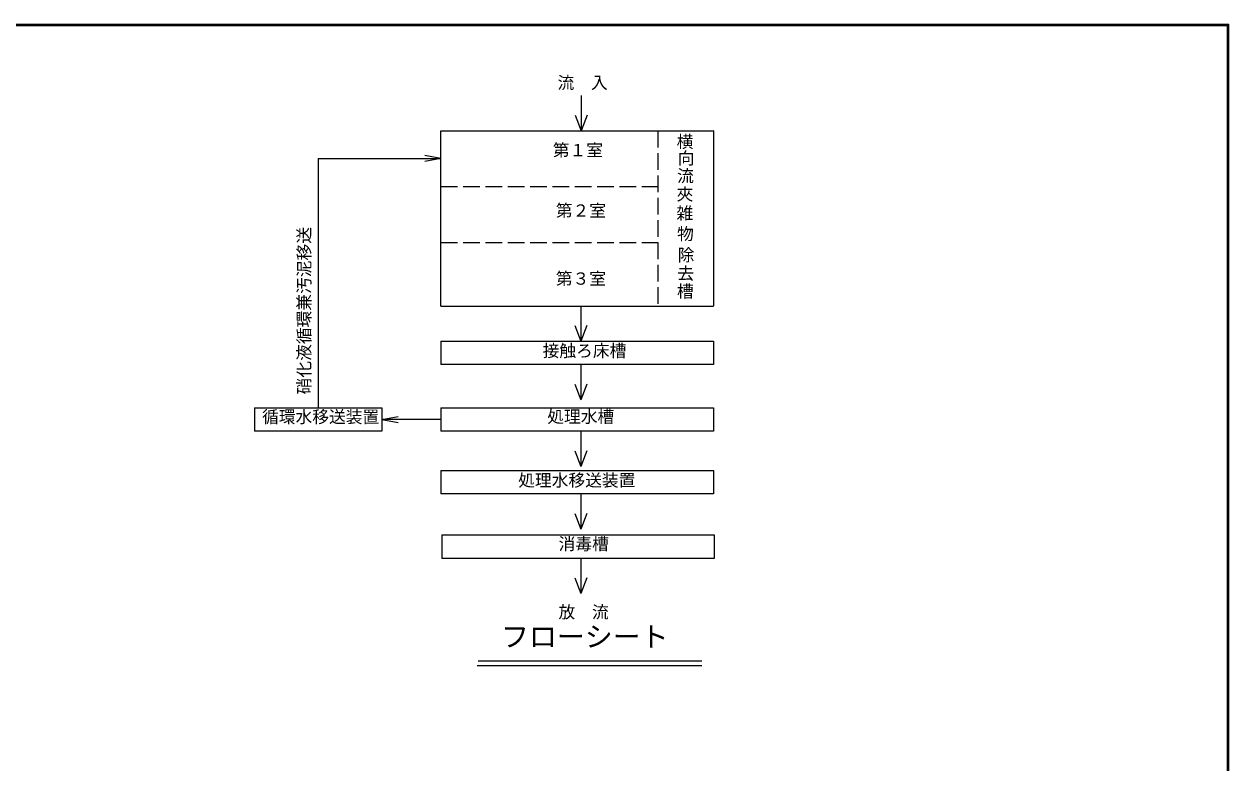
# Model space of a CAD drawing. Units: millimetres, scale not verified. Extents: x -9377 to 7942, y -6674 to 5404.
# Drawn here: x 1465 to 7942, y 1434 to 5404 of the extents above; entities that cross this region are included whole.
import ezdxf
from ezdxf.enums import TextEntityAlignment as Align

# ---------------------------------------------------------------- set-up
doc = ezdxf.new("R2010")
doc.units = ezdxf.units.MM
doc.header["$LTSCALE"] = 30
doc.linetypes.add('DASHED3', pattern=[4, 3, -1])
doc.layers.add('0-1_KIKI', color=3, linetype='Continuous', lineweight=25)
doc.layers.add('0-7_07', color=7, linetype='Continuous', lineweight=25)
doc.styles.add('MS Gothic', font='')
doc.styles.get('MS Gothic').set_extended_font_data('MS Gothic')

msp = doc.modelspace()

# ---------------------------------------------------------------- linework, layer by layer
at = {"layer": '0-1_KIKI'}
for p, q in [((4460.05, 5019.81), (4460.05, 4830.81)), ((4427.89, 4914.81), (4460.05, 4830.81)), ((4492.2, 4914.81), (4460.05, 4830.81)), ((3705.88, 3888.71), (3705.88, 4830.81)), ((3705.88, 4830.81), (5170.29, 4830.66)), ((5170.79, 4830.16), (5170.79, 3889.06)), ((3046.62, 4681.48), (3046.62, 3341.47)), ((3705.88, 4681.48), (3618.95, 4665.17)), ((3705.88, 3888.71), (5170.29, 3888.56)), ((4458.33, 3888.71), (4458.33, 3699.71)), ((4426.18, 3783.71), (4458.33, 3699.71)), ((4490.48, 3783.71), (4458.33, 3699.71)), ((3705.88, 3699.71), (3705.88, 3573.71)), ((3705.88, 3699.71), (5170.65, 3699.71)), ((3705.88, 3699.71), (5170.65, 3699.71)), ((5170.65, 3699.71), (5170.65, 3573.71)), ((5170.65, 3573.71), (3705.88, 3573.71)), ((4458.33, 3573.71), (4458.33, 3384.71)), ((4426.18, 3468.71), (4458.33, 3384.71)), ((4490.48, 3468.71), (4458.33, 3384.71)), ((2704.32, 3341.47), (2704.32, 3215.47)), ((2704.32, 3341.47), (3388.92, 3341.47)), ((2704.32, 3341.47), (3388.92, 3341.47)), ((3705.88, 3341.47), (3705.88, 3215.47)), ((3705.88, 3341.47), (5170.65, 3341.47)), ((5170.65, 3341.47), (5170.65, 3215.47)), ((3388.92, 3278.47), (3475.85, 3294.78)), ((5170.65, 3215.47), (3705.88, 3215.47)), ((4458.33, 3215.47), (4458.33, 3026.47)), ((4426.18, 3110.47), (4458.33, 3026.47)), ((4490.48, 3110.47), (4458.33, 3026.47)), ((3705.88, 3005.15), (3705.88, 2879.16)), ((3705.88, 3005.15), (5170.65, 3005.15)), ((5170.65, 3005.15), (5170.65, 2879.16)), ((5170.65, 2879.16), (3705.88, 2879.16)), ((4458.33, 2879.15), (4458.33, 2690.16)), ((4426.18, 2774.16), (4458.33, 2690.16)), ((4490.48, 2774.16), (4458.33, 2690.16)), ((3710.63, 2658.79), (3710.63, 2532.8)), ((3710.63, 2658.79), (5175.39, 2658.79)), ((4458.33, 2532.8), (4458.33, 2343.8)), ((4426.18, 2427.8), (4458.33, 2343.8)), ((4490.48, 2427.8), (4458.33, 2343.8)), ((5108.52, 1955.62), (3901.12, 1955.62)), ((5107.66, 1979.62), (3906.74, 1979.62))]:
    msp.add_line(p, q, dxfattribs=at)
at = {"layer": '0-1_KIKI', "linetype": 'DASHED3'}
for p, q in [((4871.16, 4830.66), (4871.16, 3888.56)), ((3705.88, 4530.81), (4871.16, 4530.66)), ((3705.88, 4230.81), (4871.16, 4230.66))]:
    msp.add_line(p, q, dxfattribs=at)
at = {"layer": '0-1_KIKI'}
for points in [[(3046.62, 4681.48), (3705.88, 4681.48), (3618.95, 4697.78)], [(3388.92, 3341.47), (3388.92, 3215.47), (2704.32, 3215.47)], [(3705.88, 3278.47), (3388.92, 3278.47), (3475.85, 3262.16)], [(5175.39, 2658.79), (5175.39, 2532.8), (3710.63, 2532.8)]]:
    msp.add_lwpolyline(points, dxfattribs=at)
for centre, start, end in [((5170.29, 4830.16), 0, 90), ((5170.29, 3889.06), 270, 0)]:
    msp.add_arc(centre, 0.5, start, end, dxfattribs=at)
at = {"layer": '0-7_07'}
for p, q in [((-8244.98, 5403.82), (7941.82, 5403.82)), ((-8244.38, 5403.22), (7941.22, 5403.22)), ((-8243.78, 5402.62), (7940.62, 5402.62)), ((-8243.18, 5402.02), (7940.02, 5402.02)), ((-8242.58, 5401.42), (7939.42, 5401.42)), ((-8241.98, 5400.82), (7938.82, 5400.82)), ((-8241.38, 5400.22), (7938.22, 5400.22)), ((-8240.78, 5399.62), (7937.62, 5399.62)), ((-8240.18, 5399.02), (7937.02, 5399.02)), ((-8239.58, 5398.42), (7936.42, 5398.42)), ((-8238.98, 5397.82), (7935.82, 5397.82)), ((-8238.38, 5397.22), (7935.22, 5397.22)), ((-8237.78, 5396.62), (7934.62, 5396.62)), ((-8237.18, 5396.02), (7934.02, 5396.02)), ((-8236.58, 5395.42), (7933.42, 5395.42)), ((7933.42, -6172.59), (7933.42, 5395.42)), ((7934.02, -6173.19), (7934.02, 5396.02)), ((7934.62, -6173.79), (7934.62, 5396.62)), ((7935.22, -6174.39), (7935.22, 5397.22)), ((7935.82, -6174.99), (7935.82, 5397.82)), ((7936.42, -6175.59), (7936.42, 5398.42)), ((7937.02, -6176.19), (7937.02, 5399.02)), ((7937.62, -6176.79), (7937.62, 5399.62)), ((7938.22, -6177.39), (7938.22, 5400.22)), ((7938.82, -6177.99), (7938.82, 5400.82)), ((7939.42, -6178.59), (7939.42, 5401.42)), ((7940.02, -6179.19), (7940.02, 5402.02)), ((7940.62, -6179.79), (7940.62, 5402.62)), ((7941.22, -6180.39), (7941.22, 5403.22)), ((7941.82, -6180.99), (7941.82, 5403.82))]:
    msp.add_line(p, q, dxfattribs=at)

# ---------------------------------------------------------------- texts
at = {"layer": '0-1_KIKI', "color": 4, "style": 'MS Gothic'}
for s, height, p in [('流\u3000入', 65.98, (4332.72, 5036.31)), ('横', 65.98, (4973.28, 4719.15)), ('第１室', 65.98, (4307.17, 4673.77)), ('向', 65.98, (4979.13, 4630.46)), ('流', 65.98, (4975.37, 4535.64)), ('夾', 65.98, (4972.8, 4436.51)), ('第２室', 65.98, (4323.73, 4349.13)), ('雑', 65.98, (4972.52, 4334.53)), ('物', 65.98, (4975.72, 4224)), ('除', 65.98, (4978.85, 4110.04)), ('去', 65.98, (4976.41, 4011.53)), ('第３室', 65.98, (4323.73, 3983.63)), ('槽', 65.98, (4974.67, 3914.94)), ('接触ろ床槽', 65.98, (4252.82, 3595.84)), ('循環水移送装置', 65.98, (2744.43, 3240.63)), ('処理水槽', 65.98, (4277.83, 3241.7)), ('処理水移送装置', 65.98, (4121.4, 2899.49)), ('消毒槽', 65.98, (4338.69, 2558)), ('放\u3000流', 65.98, (4338, 2191.42)), ('フローシート', 110, (4029.29, 2024.31))]:
    msp.add_text(s, height=height, dxfattribs=at).set_placement(p, align=Align.BOTTOM_LEFT)
msp.add_text('硝化液循環兼汚泥移送', height=65.98, rotation=90, dxfattribs=at).set_placement((3023.17, 3413.75), align=Align.BOTTOM_LEFT)

doc.saveas('drawing.dxf')
